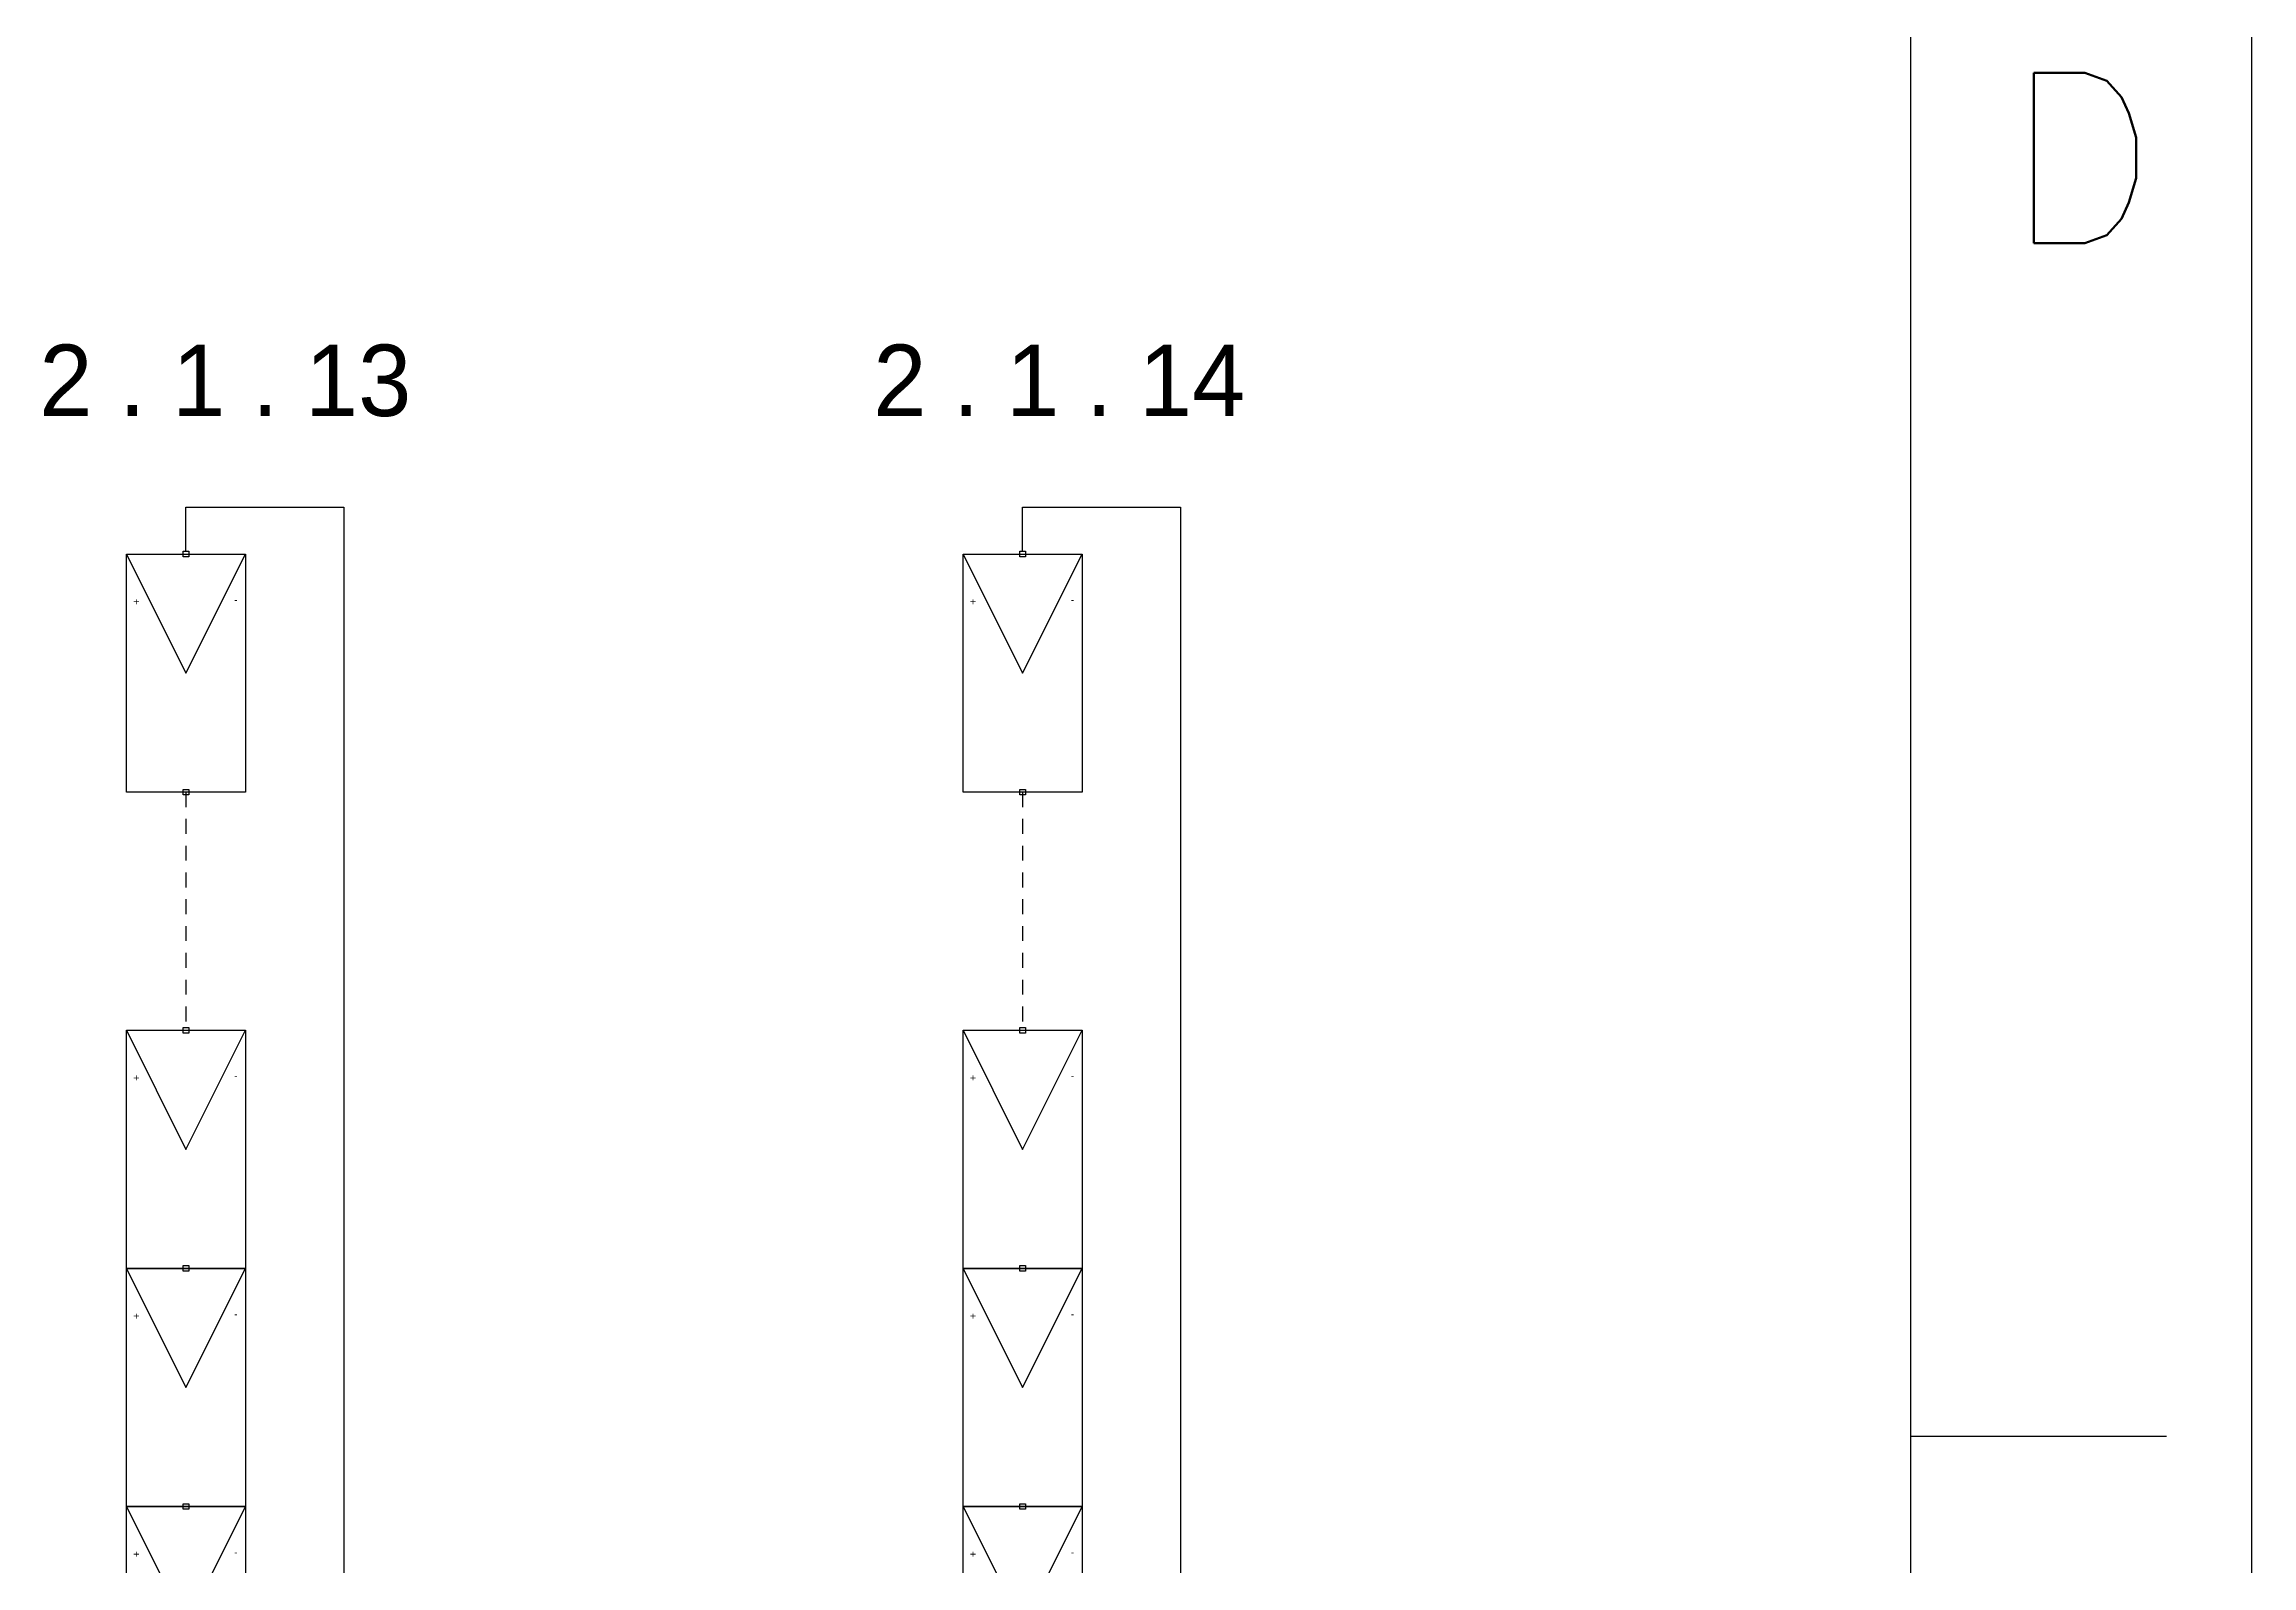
# Model space of a CAD drawing. Header units: inches. Extents: x 4 to 127, y -3 to 89.
# Drawn here: x 108.23 to 126.76, y 64.63 to 77.41 of the extents above; entities that cross this region are included whole.
import ezdxf
from ezdxf.enums import TextEntityAlignment as Align

# ---------------------------------------------------------------- set-up
doc = ezdxf.new("R2010")
doc.units = ezdxf.units.IN
doc.header["$MEASUREMENT"] = 0
doc.linetypes.add('HIDDEN2', pattern=[0.1875, 0.125, -0.0625])
for name, color, linetype in [('GRY_20AWG', 9, 'Continuous'), ('SYMS', 7, 'Continuous'), ('Title Block', 7, 'Continuous'), ('Viewport', 7, 'Continuous'), ('WHT_12AWG', 7, 'Continuous')]:
    doc.layers.add(name, color=color, linetype=linetype)
doc.styles.add('Roman', font='romans')
doc.styles.add('WD', font='romans.shx')

# ---------------------------------------------------------------- blocks, each defined once
blk = doc.blocks.new('ANSI_border_C')
at = {"layer": 'Title Block'}
for p, q in [((21, 0), (21, 16)), ((20.5, 0.75), (20.5, 15.25)), ((20.5, 12), (20.875, 12))]:
    blk.add_line(p, q, dxfattribs=at)
at = {"layer": 'Title Block', "style": 'Roman'}
blk.add_text('D', height=0.25, dxfattribs=at).set_placement((20.75, 13.875), align=Align.MIDDLE_CENTER)
blk = doc.blocks.new('JIC_border_C')
at = {"xscale": 5.726708801404052, "yscale": 5.726708801404052, "zscale": 5.726708801404052}
blk.add_blockref('ANSI_border_C', (6.5, -3), dxfattribs=at)
blk = doc.blocks.new('HT0_01')
for p, q in [((-0.0625, 0.0625), (0.0625, 0.0625)), ((-0.0625, -0.0625), (-0.0625, 0.0625)), ((0.0625, 0.0625), (0.0625, -0.0625)), ((0.0625, -0.0625), (-0.0625, -0.0625))]:
    blk.add_line(p, q)
at = {"style": 'WD', "flags": 1}
for tag, p in [('X4TERM01', (-0.0625, 0)), ('X2TERM01', (0, 0.0625)), ('X1TERM01', (0.0625, 0)), ('X8TERM01', (0, -0.0625))]:
    blk.add_attdef(tag, p, '', height=0.01, dxfattribs=at)
blk = doc.blocks.new('PVM')
at = {"color": 5}
for p, q in [((2, 1), (1, 0.5)), ((1, 0.5), (2, 0))]:
    blk.add_line(p, q, dxfattribs=at)
blk.add_lwpolyline([(0, 1), (2, 1), (2, 0), (0, 0)], close=True, dxfattribs=at)
at = {"layer": 'SYMS', "color": 5, "xscale": 0.3699338068975089, "yscale": 0.3699338068975089, "zscale": 0.3699338068975089}
for p in [(0, 0.5), (2, 0.5)]:
    blk.add_blockref('HT0_01', p, dxfattribs=at)
at = {"color": 5, "char_height": 0.065, "attachment_point": 1}
for s, insert, rotation in [('+', (1.625, 0.883), 180), ('-', (1.57, 0.067), 90)]:
    blk.add_mtext_dynamic_manual_height_columns(s, width=0.09892, gutter_width=0.325, heights=[0], dxfattribs=dict(at, insert=insert, rotation=rotation))

msp = doc.modelspace()

# ---------------------------------------------------------------- linework, layer by layer
at = {"color": 1, "linetype": 'HIDDEN2'}
for p, q in [((109.42, 71.131), (109.42, 69.131)), ((116.443, 71.131), (116.443, 69.131))]:
    msp.add_line(p, q, dxfattribs=at)
at = {"layer": 'GRY_20AWG', "color": 1}
for p, q in [((109.42, 73.155), (109.42, 73.525)), ((109.42, 73.525), (110.745, 73.525)), ((116.443, 73.155), (116.443, 73.525)), ((116.443, 73.525), (117.767, 73.525))]:
    msp.add_line(p, q, dxfattribs=at)
at = {"layer": 'WHT_12AWG', "color": 1}
for p, q in [((110.745, 73.525), (110.745, 25.727)), ((117.767, 73.525), (117.767, 25.727))]:
    msp.add_line(p, q, dxfattribs=at)

# ---------------------------------------------------------------- block references
at = {"layer": 'SYMS', "rotation": 90}
for p in [(109.92, 71.131), (116.943, 71.131), (109.92, 67.131), (116.943, 67.131), (109.92, 65.131), (116.943, 65.131), (109.92, 63.131), (116.943, 63.131)]:
    msp.add_blockref('PVM', p, dxfattribs=at)
at = {"layer": 'Viewport'}
msp.add_blockref('JIC_border_C', (0, 0), dxfattribs=at)

# ---------------------------------------------------------------- texts
at = {"char_height": 0.6, "attachment_point": 1}
for s, insert in [('2 . 1 . 13', (108.189, 74.89)), ('2 . 1 . 14', (115.189, 74.89))]:
    msp.add_mtext_dynamic_manual_height_columns(s, width=5.20102, gutter_width=1, heights=[0], dxfattribs=dict(at, insert=insert))

doc.saveas('drawing.dxf')
